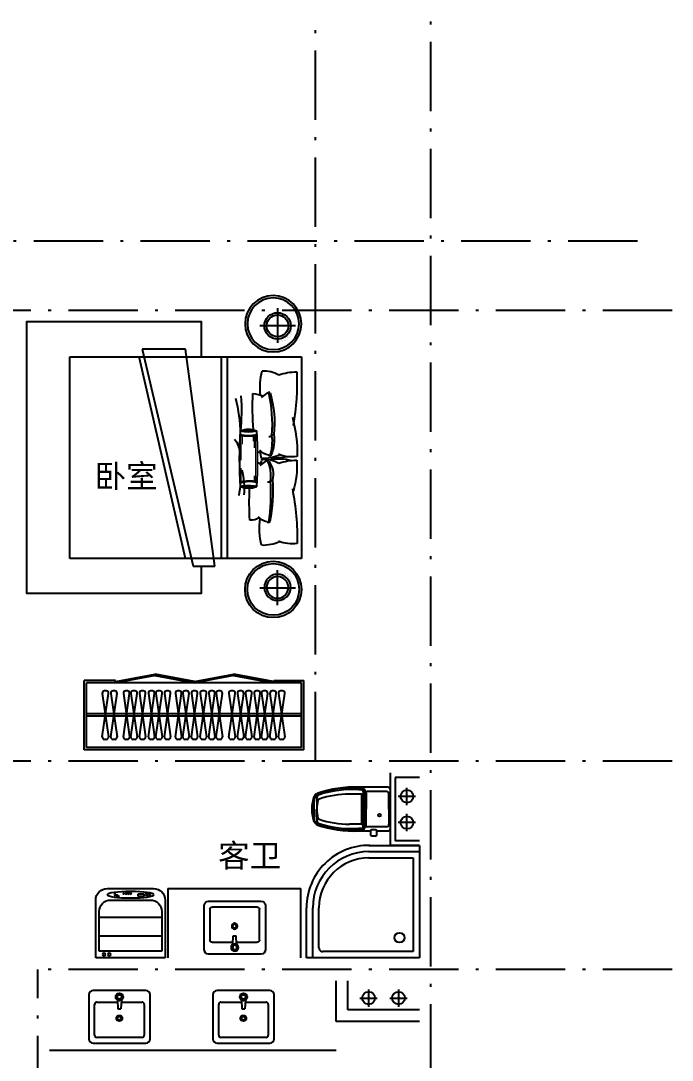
# Model space of a CAD drawing. Extents: x 3694 to 117786, y 20013 to 108631.
# Drawn here: x 43431 to 49068, y 35595 to 44588 of the extents above; entities that cross this region are included whole.
import ezdxf

# ---------------------------------------------------------------- set-up
doc = ezdxf.new("R2010")
doc.units = 0
doc.header["$LTSCALE"] = 1000
doc.header["$MEASUREMENT"] = 0
doc.linetypes.add('ACAD_ISO04W100', pattern=[30, 24, -3, 0, -3])
doc.linetypes.add('ACAD_ISO10W100', pattern=[18.5, 12, -3, 0.5, -3])
for name, color, linetype in [('DOTE', 1, 'ACAD_ISO04W100'), ('PUB_TEXT', 7, 'Continuous'), ('家具', 253, 'Continuous')]:
    doc.layers.add(name, color=color, linetype=linetype)
doc.styles.get("Standard").update_dxf_attribs({"font": 'gbenor.shx', "bigfont": 'gbcbig.shx'})

# ---------------------------------------------------------------- blocks, each defined once
blk = doc.blocks.new('dfdsf')
at = {"layer": '家具'}
for p, q in [((-5626.5, -27307.3), (-6080.7, -27307.3)), ((-6118.8, -27345.4), (-6118.8, -27726.4)), ((-5588.4, -27726.4), (-5588.4, -27345.4)), ((-6080.7, -27764.5), (-5626.5, -27764.5))]:
    blk.add_line(p, q, dxfattribs=at)
at = {"layer": '家具', "color": 8}
for p, q in [((-5853.6, -27345.2), (-5853.6, -27331.7)), ((-6049, -27408.9), (-5869.2, -27408.9)), ((-5872.4, -27364), (-5885.9, -27364)), ((-5866.9, -27350.6), (-5876.4, -27341.1)), ((-5866.7, -27377.4), (-5876.1, -27387.1)), ((-5870.1, -27391.7), (-5866.3, -27465.6)), ((-5853.6, -27382.8), (-5853.6, -27396.2)), ((-5837.1, -27391.7), (-5840.9, -27465.6)), ((-5831.1, -27340.8), (-5840.5, -27350.5)), ((-5830.8, -27386.8), (-5840.3, -27377.3)), ((-5838, -27408.9), (-5658.2, -27408.9)), ((-5834.8, -27364), (-5821.3, -27364)), ((-6068, -27694.7), (-6068, -27428)), ((-5866.3, -27465.6), (-5840.9, -27465.6)), ((-5639.2, -27428), (-5639.2, -27694.7)), ((-5658.2, -27713.7), (-6049, -27713.7))]:
    blk.add_line(p, q, dxfattribs=at)
for centre, radius in [((-5853.6, -27364), 32.3), ((-5853.6, -27364), 18.8), ((-5854.6, -27548.6), 25.4), ((-5854.6, -27548.6), 16)]:
    blk.add_circle(centre, radius, dxfattribs=at)
at = {"layer": '家具'}
for centre, start, end in [((-6080.7, -27345.4), 90, 180), ((-5626.5, -27345.4), 0, 90), ((-6080.7, -27726.4), 180, 270), ((-5626.5, -27726.4), 270, 0)]:
    blk.add_arc(centre, 38.1, start, end, dxfattribs=at)
at = {"layer": '家具', "color": 8}
for centre, start, end in [((-6049, -27428), 90, 180), ((-5658.2, -27428), 0, 90), ((-6049, -27694.7), 180, 270), ((-5658.2, -27694.7), 270, 0)]:
    blk.add_arc(centre, 19.1, start, end, dxfattribs=at)
blk = doc.blocks.new('A$C06323CE0')
at = {"layer": '家具', "linetype": 'ByBlock'}
for p, q in [((-477.3, 112.3), (495, 112.3)), ((-477.3, -324.8), (-477.3, 112.3)), ((495, 112.3), (495, -864.1)), ((495, -864.1), (61.9, -864.1))]:
    blk.add_line(p, q, dxfattribs=at)
at = {"layer": '家具', "color": 8, "linetype": 'ByBlock'}
for p, q in [((-423.4, -324.8), (-423.4, 112.3)), ((-369.5, 58.2), (441.2, 58.8)), ((-369.5, -324.8), (-369.5, 58.2)), ((441.2, 58.2), (441.2, -723.8)), ((408.8, -756.2), (61.9, -756.2)), ((495, -810.1), (61.9, -810.1))]:
    blk.add_line(p, q, dxfattribs=at)
blk.add_circle((320.8, -59.4), 43.1, dxfattribs=at)
at = {"layer": '家具', "linetype": 'ByBlock'}
blk.add_arc((62, -324.5), 539.6, 179.19356, 269.98585, dxfattribs=at)
at = {"layer": '家具', "color": 8, "linetype": 'ByBlock'}
for centre, radius, start, end in [((61.9, -324.8), 485.3, 180, 270), ((61.9, -324.8), 431.4, 180, 270), ((408.8, -723.9), 32.4, 270, 0.04014)]:
    blk.add_arc(centre, radius, start, end, dxfattribs=at)
blk = doc.blocks.new('A$C37A63D83')
at = {"layer": '家具', "color": 8}
for p, q in [((152.1, 636.3), (127.6, 636.3)), ((136.4, 659.7), (322.6, 659.7)), ((229.5, 659.7), (136.4, 659.7)), ((162, 636.3), (152.1, 636.3)), ((162, 636.3), (229.5, 636.3)), ((297, 636.3), (229.5, 636.3)), ((297, 636.3), (306.9, 636.3)), ((306.9, 636.3), (331.4, 636.3)), ((49.5, 230.4), (49.5, 316.4)), ((54, 279), (54, 280.3)), ((63, 274.5), (58.5, 274.5)), ((63, 252.9), (63, 274.5)), ((99, 250.2), (99, 355.5)), ((360, 250.2), (360, 355.5)), ((396, 252.9), (396, 274.5)), ((396, 274.5), (400.5, 274.5)), ((409.5, 230.4), (409.5, 316.4)), ((49.5, 230.4), (229.5, 230.4)), ((49.5, 230.4), (90.9, 211.5)), ((76.5, 36), (76.5, 198)), ((81, 234.9), (229.5, 234.9)), ((90.9, 211.5), (229.5, 211.5)), ((99, 220.5), (229.5, 220.5)), ((229.5, 246.6), (102.6, 246.6)), ((110.7, 246.6), (229.5, 246.6)), ((229.5, 246.6), (356.4, 246.6)), ((348.3, 246.6), (229.5, 246.6)), ((378, 234.9), (229.5, 234.9)), ((409.5, 230.4), (229.5, 230.4)), ((360, 220.5), (229.5, 220.5)), ((368.1, 211.5), (229.5, 211.5)), ((409.5, 230.4), (368.1, 211.5)), ((382.5, 36), (382.5, 198)), ((42.3, 171.9), (40.5, 171.9)), ((42.3, 117.9), (40.5, 117.9)), ((49.5, 125.1), (49.5, 164.7)), ((229.5, 13.5), (99, 13.5)), ((229.5, 13.5), (360, 13.5))]:
    blk.add_line(p, q, dxfattribs=at)
at = {"layer": '家具'}
blk.add_line((405, 279), (405, 280.3), dxfattribs=at)
at = {"layer": '家具', "elevation": 0}
blk.add_lwpolyline([(40.5, 117.9), (40.5, 50), (40.5, 22.5, 0.414214), (63, 0), (396, 0, 0.414247), (418.5, 22.5), (418.5, 50), (418.5, 274.5, 0.096754), (365, 634.9, 0.122728), (342, 659.7, 0.112706), (229.5, 679.5, 0.112706), (117, 659.7, 0.110329), (94.6, 636.3, 0.096897), (40.5, 274.5), (40.5, 171.9), (7.2, 171.9, 0.414214), (0, 164.7), (0, 125.1, 0.414214), (7.2, 117.9), (40.5, 117.9)], format="xyb", dxfattribs=at)
at = {"layer": '家具', "color": 8}
blk.add_circle((176.4, 94.5), 11.4, dxfattribs=at)
for centre, radius, start, end in [((823.8, 352.9), 776.2, 158.65987, 172.47632), ((113.3, 630.4), 13.5, 134.95433, 158.65987), ((347, 396.4), 344.2, 131.92233, 134.95433), ((129.6, 611.1), 25.3, 94.61237, 166.25294), ((138, 625.7), 34, 87.42069, 128.06865), ((214.4, 386.4), 250, 86.59247, 104.15157), ((244.6, 386.4), 250, 75.84843, 93.40753), ((321, 625.7), 34, 51.93135, 92.57931), ((329.4, 611.1), 25.3, 13.74706, 85.38763), ((112, 396.4), 344.2, 45.04567, 48.07767), ((-364.8, 352.9), 776.2, 7.52368, 21.34013), ((941.9, 340.4), 881.4, 161.70587, 184.28974), ((933.3, 352.9), 834.3, 161.50274, 179.81806), ((159.2, 611.8), 18, 109.18125, 161.50274), ((299.8, 611.8), 18, 18.49726, 70.81875), ((-474.3, 352.9), 834.3, 0.18194, 18.49726), ((-482.9, 340.4), 881.4, 355.71026, 18.29413), ((545.5, 366.9), 499.1, 169.88512, 189.98228), ((-86.5, 366.9), 499.1, 350.01772, 10.11488), ((58.5, 279), 4.5, 180, 270), ((400.5, 279), 4.5, 270, 0), ((81, 252.9), 18, 180, 270), ((99, 198), 22.5, 90, 180), ((102.6, 250.2), 3.6, 180, 270), ((356.4, 250.2), 3.6, 270, 0), ((360, 198), 22.5, 0, 90), ((378, 252.9), 18, 270, 0), ((42.3, 164.7), 7.2, 0, 90), ((42.3, 125.1), 7.2, 270, 0), ((99, 36), 22.5, 180, 270), ((360, 36), 22.5, 270, 0)]:
    blk.add_arc(centre, radius, start, end, dxfattribs=at)
at = {"layer": '家具'}
for centre, start, end in [((106.7, 630.4), 147.26486, 160.46289), ((345.7, 630.4), 21.34013, 45.04567)]:
    blk.add_arc(centre, 13.5, start, end, dxfattribs=at)
blk = doc.blocks.new('xyj')
at = {"color": 4}
for p, q in [((124917.6, 170695.2), (124917.6, 170195.2)), ((125517.6, 170695.2), (124917.6, 170695.2)), ((125517.6, 170195.2), (125517.6, 170695.2)), ((125489.6, 170637.2), (124947.8, 170637.2)), ((124947.8, 170637.2), (124947.8, 170295.2)), ((125489.6, 170295.2), (125489.6, 170637.2)), ((124947.8, 170505), (125489.6, 170505)), ((124947.8, 170343.2), (125489.6, 170343.2)), ((125047.8, 170195.2), (125389.6, 170195.2)), ((125280.5, 170160.5), (125336.5, 170160.5)), ((125280.5, 170143.2), (125280.5, 170160.5)), ((125336.5, 170143.2), (125280.5, 170143.2)), ((125336.5, 170160.5), (125336.5, 170143.2)), ((125017.6, 170095.2), (125417.6, 170095.2))]:
    blk.add_line(p, q, dxfattribs=at)
for centre, radius in [((124987.9, 170666.8), 13), ((125034.1, 170666.8), 13), ((125084.4, 170149.2), 6.67), ((125101.7, 170157.2), 4.67), ((125116.4, 170163.2), 3.33), ((125157.7, 170137.2), 6), ((125179.1, 170137.2), 6), ((125200.4, 170137.2), 6), ((125220.5, 170137.2), 6), ((125358.5, 170145.2), 10), ((125383.2, 170146.5), 7.33)]:
    blk.add_circle(centre, radius, dxfattribs=at)
for centre, start, end in [((125047.8, 170295.2), 180, 270), ((125389.6, 170295.2), 270, 0), ((125017.6, 170195.2), 180, 270), ((125417.6, 170195.2), 270, 0)]:
    blk.add_arc(centre, 100, start, end, dxfattribs=at)
blk.add_ellipse((125219.5, 170149.6), major_axis=(202, 0), ratio=0.137115, dxfattribs=at)
blk = doc.blocks.new('retgqertgqwer')
at = {"layer": '家具'}
h = blk.add_hatch(dxfattribs=at)
h.set_pattern_fill('DOTS', color=256, scale=157.35808, style=0)
h.set_pattern_definition([(270, (123323.228, -17399.964), (-10.3511467, -5.1755733), [0, -10.3511467])])
edge = h.paths.add_edge_path()
edge.add_ellipse((145413.2, -12955.5), major_axis=(-212.5, 212.5), ratio=1, start_angle=-37.68788, end_angle=-32.38132)
edge.add_ellipse((151086.5, -12464.4), major_axis=(-13, 5742.3), ratio=1, start_angle=87.84714, end_angle=91.84538, ccw=False)
edge.add_ellipse((145419.5, -11935.1), major_axis=(-236.4, 236.4), ratio=1, start_angle=122.60953, end_angle=129.55994)
edge.add_ellipse((146258.6, -12491.6), major_axis=(635.7, 635.7), ratio=1, start_angle=120.59636, end_angle=145.63404)
edge = h.paths.add_edge_path()
edge.add_ellipse((145419.5, -11935.1), major_axis=(-236.4, 236.4), ratio=1, start_angle=142.5123, end_angle=147.33331)
edge.add_ellipse((141440.6, -12464.4), major_axis=(2867.5, 2867.5), ratio=1, start_angle=312.16049, end_angle=317.86439, ccw=False)
edge.add_ellipse((145413.2, -12955.5), major_axis=(-212.5, 212.5), ratio=1, start_angle=-60.00427, end_angle=-56.91402)
edge.add_ellipse((143962.4, -12510), major_axis=(1075.1, 1075.1), ratio=1, start_angle=309.27933, end_angle=324.21166)
for p, q in [((144961.6, -11582.3), (144961.6, -13325.9)), ((146966.6, -11582.3), (144961.6, -11582.3)), ((145603.2, -11582.3), (145603.2, -13325.9)), ((145710.1, -13392.7), (145964.1, -11515.4)), ((146338.4, -11515.4), (145897.3, -13392.7)), ((145964.1, -11515.4), (146338.4, -11515.4)), ((146966.6, -13325.9), (146966.6, -11582.3)), ((144961.6, -13325.9), (146966.6, -13325.9)), ((145897.3, -13392.7), (145710.1, -13392.7))]:
    blk.add_line(p, q, dxfattribs=at)
for points in [[(145656.7, -11582.3), (145656.7, -13325.9)], [(145964.1, -13325.9), (146365.1, -11582.3)]]:
    blk.add_lwpolyline(points, dxfattribs=at)
for centre, radius, start, end in [((147080, -11806), 2079.7, 177.39113, 190.25615), ((144986.1, -12269.4), 558.3, 72.10877, 88.31754), ((145284.6, -11948.3), 245.6, 85.94184, 121.14188), ((144760.4, -11840.9), 558.8, 352.57162, 14.2519), ((146149.5, -12157.2), 954.8, 164.15229, 185.86582), ((146526.4, -12167), 1310.5, 167.81013, 184.17822), ((145143.8, -12103.2), 234.3, 46.13507, 60.25641), ((145400.8, -12182.8), 283.1, 94.00552, 112.64521), ((143384.2, -12021.2), 2000.4, 354.49879, 3.46346), ((147303.6, -12049), 1823.2, 175.97704, 185.47153), ((146848.8, -12278.3), 1359.1, 165.61075, 178.67253), ((146259.8, -12431.2), 1262.7, 165.03931, 180.63792), ((151086.5, -12464.4), 5742.3, 177.58865, 182.41135), ((145419, -11808.1), 424.7, 260.44829, 279.5465), ((145419, -12368.9), 161.8, 64.45784, 115.53694), ((145419, -11808.1), 420.5, 260.44829, 279.5465), ((141440.6, -12464.4), 4055.3, 356.5849, 3.4151), ((145518.1, -12301.6), 321.8, 171.63975, 203.43169), ((145220.9, -12229.5), 33, 236.74389, 267.21711), ((145628.8, -12315.7), 412.9, 172.59921, 197.44756), ((145240.4, -12251.1), 24, 208.43014, 275.56442), ((145696.4, -12423.2), 201.8, 140.46508, 174.42411), ((145231.1, -12319.5), 113.8, 277.55198, 322.39223), ((144679.7, -12312.8), 644, 346.68018, 352.08054), ((145395.8, -12241), 178.6, 241.90889, 253.26236), ((145199, -11908.2), 550.4, 248.47986, 248.49818), ((145043.5, -12147.5), 301.3, 261.16393, 292.71114), ((145707, -12530.3), 706.7, 175.54318, 197.63492), ((144986.1, -13033.4), 558.3, 72.10877, 88.31754), ((145154.2, -12863.3), 399.1, 78.55477, 105.4297), ((145199, -11908.2), 550.4, 257.80272, 273.99958), ((145290.8, -12120.5), 341.1, 245.22226, 272.63102), ((145284.6, -12712.4), 245.6, 85.94184, 121.14188), ((145415.1, -12603), 208.6, 145.73952, 192.44734), ((145531.7, -12610.1), 304.1, 154.55031, 188.62775), ((145155.6, -12692.3), 234.3, 46.13507, 60.25641), ((144760.4, -12604.9), 558.8, 10.00897, 14.2519), ((145412.5, -12771.9), 283.1, 103.9578, 112.64521), ((146088.9, -12720.1), 631.6, 165.35622, 185.17769), ((146533.3, -12601.6), 1045.6, 177.49887, 190.02007), ((146524.9, -12743.3), 1317, 175.85124, 191.52832), ((145232.6, -12622.7), 33, 236.74389, 267.21711), ((146917.6, -12763.7), 1690, 176.33745, 188.60178), ((145252.1, -12644.3), 24, 208.43014, 275.56442), ((147424.4, -13177.1), 2427.3, 169.22383, 180.47025), ((145419.2, -13176), 479.3, 81.57701, 98.46223), ((145419.2, -13176), 475.2, 81.57701, 98.46223), ((145419, -12550.4), 170.6, 245.8747, 294.16453), ((142559.4, -12833.5), 2853, 356.72347, 2.26521), ((145242.8, -12896.5), 113.8, 277.55198, 322.39223), ((144679.7, -13064.6), 644, 346.68018, 7.40464), ((145407.6, -12818), 178.6, 241.90889, 270.06835), ((145043.5, -12899.3), 301.3, 261.16393, 292.71114), ((145290.8, -12872.3), 341.1, 245.22226, 272.63102)]:
    blk.add_arc(centre, radius, start, end, dxfattribs=at)
at = {"layer": '家具', "color": 8}
for centre, radius, start, end in [((145419.5, -11935.1), 334.4, 257.47835, 282.45277), ((145419.5, -11935.1), 330.2, 257.47835, 282.45277), ((145413.2, -12955.5), 300.5, 74.82353, 102.76887), ((145413.2, -12955.5), 296.3, 74.82353, 102.76887)]:
    blk.add_arc(centre, radius, start, end, dxfattribs=at)
at = {"layer": '家具'}
for points, knots in [([(145231, -11896.5), (145234.6, -11892.6), (145240.6, -11886.2), (145251.7, -11893.3), (145257, -11897.4), (145260.1, -11899.7)], [0, 0, 0, 0, 12.892248, 21.593346, 32.835114, 32.835114, 32.835114, 32.835114]), ([(145222.8, -12429.5), (145224.4, -12433.6), (145227.6, -12441.3), (145239.7, -12438.6), (145244.1, -12434.3), (145246.1, -12432.4)], [0, 0, 0, 0, 10.960058, 20.752304, 28.699542, 28.699542, 28.699542, 28.699542]), ([(145242.7, -12485.6), (145246.3, -12481.8), (145252.4, -12475.3), (145263.4, -12482.5), (145268.8, -12486.6), (145271.8, -12488.9)], [0, 0, 0, 0, 12.892248, 21.593346, 32.835114, 32.835114, 32.835114, 32.835114]), ([(145234.5, -13006.5), (145236.2, -13010.6), (145239.3, -13018.3), (145251.4, -13015.5), (145255.8, -13011.3), (145257.8, -13009.3)], [0, 0, 0, 0, 10.960058, 20.752304, 28.699542, 28.699542, 28.699542, 28.699542])]:
    blk.add_open_spline(points, degree=3, knots=knots, dxfattribs=at)
blk = doc.blocks.new('A$C37E25A2D')
at = {"layer": '家具'}
for p, q in [((0, 150.9), (0, -150.9)), ((154.4, 0), (-154.4, 0)), ((-120.6, 0.8), (-120.6, 0.8)), ((-107.9, 19.9), (-107.9, 19.9)), ((-107.9, 7.2), (-107.9, 7.2)), ((-95.2, 38.9), (-95.2, 38.9)), ((-95.2, 26.2), (-95.2, 26.2)), ((-95.2, 13.5), (-95.2, 13.5)), ((-95.2, 0.8), (-95.2, 0.8)), ((-82.5, 45.3), (-82.5, 45.3)), ((-120.6, -11.9), (-120.6, -11.9)), ((-120.6, -24.6), (-120.6, -24.6)), ((-120.6, -37.3), (-120.6, -37.3)), ((-120.6, -50), (-120.6, -50)), ((-120.6, -62.7), (-120.6, -62.7)), ((-120.6, -75.4), (-120.6, -75.4)), ((-107.9, -5.5), (-107.9, -5.5)), ((-107.9, -18.2), (-107.9, -18.2)), ((-107.9, -30.9), (-107.9, -30.9)), ((-107.9, -43.6), (-107.9, -43.6)), ((-107.9, -56.3), (-107.9, -56.3)), ((-107.9, -69), (-107.9, -69)), ((-107.9, -81.7), (-107.9, -81.7)), ((-95.2, -11.9), (-95.2, -11.9)), ((-95.2, -24.6), (-95.2, -24.6)), ((-95.2, -37.3), (-95.2, -37.3)), ((-95.2, -50), (-95.2, -50)), ((-95.2, -62.7), (-95.2, -62.7)), ((-95.2, -75.4), (-95.2, -75.4)), ((-95.2, -88.1), (-95.2, -88.1)), ((-82.5, -56.3), (-82.5, -56.3)), ((-82.5, -69), (-82.5, -69)), ((-82.5, -81.7), (-82.5, -81.7)), ((-69.8, -75.4), (-69.8, -75.4)), ((-69.8, -88.1), (-69.8, -88.1)), ((-57.1, -81.7), (-57.1, -81.7)), ((-44.4, -88.1), (-44.4, -88.1)), ((57.2, -88.1), (57.2, -88.1)), ((69.9, -69), (69.9, -69)), ((69.9, -81.7), (69.9, -81.7)), ((82.6, -50), (82.6, -50)), ((-107.9, -94.4), (-107.9, -94.4)), ((-95.2, -100.8), (-95.2, -100.8)), ((-82.5, -94.4), (-82.5, -94.4)), ((-82.5, -107.1), (-82.5, -107.1)), ((-82.5, -119.8), (-82.5, -119.8)), ((-69.8, -100.8), (-69.8, -100.8)), ((-69.8, -113.5), (-69.8, -113.5)), ((-69.8, -126.2), (-69.8, -126.2)), ((-57.1, -94.4), (-57.1, -94.4)), ((-57.1, -107.1), (-57.1, -107.1)), ((-57.1, -119.8), (-57.1, -119.8)), ((-57.1, -132.5), (-57.1, -132.5)), ((-44.4, -100.8), (-44.4, -100.8)), ((-44.4, -113.5), (-44.4, -113.5)), ((-44.4, -126.2), (-44.4, -126.2)), ((-44.4, -138.9), (-44.4, -138.9)), ((-31.7, -94.4), (-31.7, -94.4)), ((-31.7, -107.1), (-31.7, -107.1)), ((-31.7, -119.8), (-31.7, -119.8)), ((-31.7, -132.5), (-31.7, -132.5)), ((-19, -100.8), (-19, -100.8)), ((-19, -113.5), (-19, -113.5)), ((-19, -126.2), (-19, -126.2)), ((-19, -138.9), (-19, -138.9)), ((-6.3, -107.1), (-6.3, -107.1)), ((-6.3, -119.8), (-6.3, -119.8)), ((-6.3, -132.5), (-6.3, -132.5)), ((6.4, -100.8), (6.4, -100.8)), ((6.4, -113.5), (6.4, -113.5)), ((6.4, -126.2), (6.4, -126.2)), ((6.4, -138.9), (6.4, -138.9)), ((19.1, -107.1), (19.1, -107.1)), ((19.1, -119.8), (19.1, -119.8)), ((19.1, -132.5), (19.1, -132.5)), ((31.8, -100.8), (31.8, -100.8)), ((31.8, -113.5), (31.8, -113.5)), ((31.8, -126.2), (31.8, -126.2)), ((44.5, -94.4), (44.5, -94.4)), ((44.5, -107.1), (44.5, -107.1)), ((44.5, -119.8), (44.5, -119.8)), ((57.2, -100.8), (57.2, -100.8))]:
    blk.add_line(p, q, dxfattribs=at)
at = {"layer": '家具', "extrusion": (0, 0, -1)}
for centre, major_axis, start_param, end_param in [((37.3, 14.9), (-243.8, 0.2), 4.711454, 10.994639), ((0.3, -3), (114, 0.6), 1.575887, 7.859072)]:
    blk.add_ellipse(centre, major_axis=major_axis, ratio=1, start_param=start_param, end_param=end_param, dxfattribs=at)
at = {"layer": '家具', "color": 8, "extrusion": (0, 0, -1)}
for centre, major_axis, start_param, end_param in [((37.3, 14.9), (-223.5, 0.1), 4.712042, 10.995227), ((0.3, -3), (94, 0.5), 1.575898, 7.859083)]:
    blk.add_ellipse(centre, major_axis=major_axis, ratio=1, start_param=start_param, end_param=end_param, dxfattribs=at)
blk = doc.blocks.new('dfsfs')
at = {"layer": '家具'}
for p, q in [((-1900, 600), (0, 600)), ((-1900, 600), (-1900, 0)), ((-1880, 580), (-20, 580)), ((-1880, 580), (-1880, 20)), ((-20, 580), (-20, 20)), ((0, 600), (0, 20)), ((-1681.7, 112.6), (-1735.7, 487.4)), ((-1681.7, 487.4), (-1735.7, 112.6)), ((-1715.9, 510), (-1701.6, 510)), ((-1607.4, 112.6), (-1661.3, 487.4)), ((-1607.4, 487.4), (-1661.3, 112.6)), ((-1641.5, 510), (-1627.2, 510)), ((-1533.8, 112.6), (-1587.7, 487.4)), ((-1533.8, 487.4), (-1587.7, 112.6)), ((-1567.9, 510), (-1553.6, 510)), ((-1469.4, 112.6), (-1523.3, 487.4)), ((-1469.4, 487.4), (-1523.3, 112.6)), ((-1503.5, 510), (-1489.2, 510)), ((-1395.8, 112.6), (-1449.8, 487.4)), ((-1395.8, 487.4), (-1449.8, 112.6)), ((-1429.9, 510), (-1415.6, 510)), ((-1326, 112.6), (-1379.9, 487.4)), ((-1326, 487.4), (-1379.9, 112.6)), ((-1360.1, 510), (-1345.8, 510)), ((-1251.6, 112.6), (-1305.6, 487.4)), ((-1251.6, 487.4), (-1305.6, 112.6)), ((-1285.8, 510), (-1271.4, 510)), ((-1141.6, 112.6), (-1195.5, 487.4)), ((-1141.6, 487.4), (-1195.5, 112.6)), ((-1175.7, 510), (-1161.4, 510)), ((-1077.2, 112.6), (-1131.1, 487.4)), ((-1077.2, 487.4), (-1131.1, 112.6)), ((-1111.3, 510), (-1097, 510)), ((-1003.6, 112.6), (-1057.6, 487.4)), ((-1003.6, 487.4), (-1057.6, 112.6)), ((-1037.7, 510), (-1023.4, 510)), ((-927, 112.6), (-980.9, 487.4)), ((-927, 487.4), (-980.9, 112.6)), ((-961.1, 510), (-946.8, 510)), ((-853.4, 112.6), (-907.3, 487.4)), ((-853.4, 487.4), (-907.3, 112.6)), ((-887.5, 510), (-873.2, 510)), ((-789, 112.6), (-843, 487.4)), ((-789, 487.4), (-843, 112.6)), ((-823.1, 510), (-808.8, 510)), ((-693.7, 112.6), (-747.7, 487.4)), ((-693.7, 487.4), (-747.7, 112.6)), ((-727.9, 510), (-713.6, 510)), ((-620.1, 112.6), (-674.1, 487.4)), ((-620.1, 487.4), (-674.1, 112.6)), ((-654.3, 510), (-640, 510)), ((-555.8, 112.6), (-609.7, 487.4)), ((-555.8, 487.4), (-609.7, 112.6)), ((-589.9, 510), (-575.6, 510)), ((-477.4, 112.6), (-531.4, 487.4)), ((-477.4, 487.4), (-531.4, 112.6)), ((-511.6, 510), (-497.3, 510)), ((-403.8, 112.6), (-457.8, 487.4)), ((-403.8, 487.4), (-457.8, 112.6)), ((-438, 510), (-423.7, 510)), ((-339.5, 112.6), (-393.4, 487.4)), ((-339.5, 487.4), (-393.4, 112.6)), ((-373.6, 510), (-359.3, 510)), ((-230.1, 112.6), (-284, 487.4)), ((-230.1, 487.4), (-284, 112.6)), ((-264.2, 510), (-249.9, 510)), ((-156.5, 112.6), (-210.4, 487.4)), ((-156.5, 487.4), (-210.4, 112.6)), ((-190.6, 510), (-176.3, 510)), ((-1880, 310), (-20, 310)), ((-1880, 290), (-20, 290)), ((-1715.9, 90), (-1701.6, 90)), ((-1641.5, 90), (-1627.2, 90)), ((-1567.9, 90), (-1553.6, 90)), ((-1503.5, 90), (-1489.2, 90)), ((-1429.9, 90), (-1415.6, 90)), ((-1360.1, 90), (-1345.8, 90)), ((-1285.8, 90), (-1271.4, 90)), ((-1175.7, 90), (-1161.4, 90)), ((-1111.3, 90), (-1097, 90)), ((-1037.7, 90), (-1023.4, 90)), ((-961.1, 90), (-946.8, 90)), ((-887.5, 90), (-873.2, 90)), ((-823.1, 90), (-808.8, 90)), ((-727.9, 90), (-713.6, 90)), ((-654.3, 90), (-640, 90)), ((-589.9, 90), (-575.6, 90)), ((-511.6, 90), (-497.3, 90)), ((-438, 90), (-423.7, 90)), ((-373.6, 90), (-359.3, 90)), ((-264.2, 90), (-249.9, 90)), ((-190.6, 90), (-176.3, 90)), ((-1880, 20), (-20, 20)), ((-1640.2, 0), (-1640.2, 20)), ((-270.2, 20), (-270.2, 0)), ((-270.2, 0), (0, 0)), ((0, 20.1), (0, 0)), ((-1640.2, 0), (-1900, 0))]:
    blk.add_line(p, q, dxfattribs=at)
for points in [[(-1634.2, 10), (-1294.2, -53.1), (-1292.3, -43.3), (-1632.3, 19.8)], [(-954.2, 10), (-1294.2, -53.1), (-1296, -43.3), (-956, 19.8)], [(-954.2, 10.2), (-614.2, -52.9), (-612.3, -43.1), (-952.3, 20)], [(-274.2, 10.2), (-614.2, -52.9), (-616, -43.1), (-276, 20)]]:
    blk.add_lwpolyline(points, close=True, dxfattribs=at)
for centre, start, end in [((-1715.9, 490), 90, 187.59464), ((-1701.6, 490), 352.40536, 90), ((-1641.5, 490), 90, 187.59464), ((-1627.2, 490), 352.40536, 90), ((-1567.9, 490), 90, 187.59464), ((-1553.6, 490), 352.40536, 90), ((-1503.5, 490), 90, 187.59464), ((-1489.2, 490), 352.40536, 90), ((-1429.9, 490), 90, 187.59464), ((-1415.6, 490), 352.40536, 90), ((-1360.1, 490), 90, 187.59464), ((-1345.8, 490), 352.40536, 90), ((-1285.8, 490), 90, 187.59464), ((-1271.4, 490), 352.40536, 90), ((-1175.7, 490), 90, 187.59464), ((-1161.4, 490), 352.40536, 90), ((-1111.3, 490), 90, 187.59464), ((-1097, 490), 352.40536, 90), ((-1037.7, 490), 90, 187.59464), ((-1023.4, 490), 352.40536, 90), ((-961.1, 490), 90, 187.59464), ((-946.8, 490), 352.40536, 90), ((-887.5, 490), 90, 187.59464), ((-873.2, 490), 352.40536, 90), ((-823.1, 490), 90, 187.59464), ((-808.8, 490), 352.40536, 90), ((-727.9, 490), 90, 187.59464), ((-713.6, 490), 352.40536, 90), ((-654.3, 490), 90, 187.59464), ((-640, 490), 352.40536, 90), ((-589.9, 490), 90, 187.59464), ((-575.6, 490), 352.40536, 90), ((-511.6, 490), 90, 187.59464), ((-497.3, 490), 352.40536, 90), ((-438, 490), 90, 187.59464), ((-423.7, 490), 352.40536, 90), ((-373.6, 490), 90, 187.59464), ((-359.3, 490), 352.40536, 90), ((-264.2, 490), 90, 187.59464), ((-249.9, 490), 352.40536, 90), ((-190.6, 490), 90, 187.59464), ((-176.3, 490), 352.40536, 90), ((-1715.9, 110), 172.40536, 270), ((-1701.6, 110), 270, 7.59464), ((-1641.5, 110), 172.40536, 270), ((-1627.2, 110), 270, 7.59464), ((-1567.9, 110), 172.40536, 270), ((-1553.6, 110), 270, 7.59464), ((-1503.5, 110), 172.40536, 270), ((-1489.2, 110), 270, 7.59464), ((-1429.9, 110), 172.40536, 270), ((-1415.6, 110), 270, 7.59464), ((-1360.1, 110), 172.40536, 270), ((-1345.8, 110), 270, 7.59464), ((-1285.8, 110), 172.40536, 270), ((-1271.4, 110), 270, 7.59464), ((-1175.7, 110), 172.40536, 270), ((-1161.4, 110), 270, 7.59464), ((-1111.3, 110), 172.40536, 270), ((-1097, 110), 270, 7.59464), ((-1037.7, 110), 172.40536, 270), ((-1023.4, 110), 270, 7.59464), ((-961.1, 110), 172.40536, 270), ((-946.8, 110), 270, 7.59464), ((-887.5, 110), 172.40536, 270), ((-873.2, 110), 270, 7.59464), ((-823.1, 110), 172.40536, 270), ((-808.8, 110), 270, 7.59464), ((-727.9, 110), 172.40536, 270), ((-713.6, 110), 270, 7.59464), ((-654.3, 110), 172.40536, 270), ((-640, 110), 270, 7.59464), ((-589.9, 110), 172.40536, 270), ((-575.6, 110), 270, 7.59464), ((-511.6, 110), 172.40536, 270), ((-497.3, 110), 270, 7.59464), ((-438, 110), 172.40536, 270), ((-423.7, 110), 270, 7.59464), ((-373.6, 110), 172.40536, 270), ((-359.3, 110), 270, 7.59464), ((-264.2, 110), 172.40536, 270), ((-249.9, 110), 270, 7.59464), ((-190.6, 110), 172.40536, 270), ((-176.3, 110), 270, 7.59464)]:
    blk.add_arc(centre, 20, start, end, dxfattribs=at)

msp = doc.modelspace()

# ---------------------------------------------------------------- linework, layer by layer
at = {"layer": 'DOTE', "linetype": 'ACAD_ISO10W100', "ltscale": 0.05}
for p, q in [((45979.8, 38180.9), (45979.8, 44587.7)), ((46979.8, 26230.3), (46979.8, 44587.7)), ((48767.6, 42680.9), (37179.8, 42680.9)), ((49067.6, 42080.9), (42679.8, 42080.9)), ((49067.6, 38180.9), (42679.8, 38180.9)), ((49067.6, 36380.9), (43579.8, 36380.9)), ((43579.8, 34280.9), (43579.8, 36380.9))]:
    msp.add_line(p, q, dxfattribs=at)
at = {"layer": '家具'}
for p, q in [((46629.8, 37453.3), (46629.8, 38080.9)), ((46771.7, 37802.9), (46771.7, 37952.9)), ((46846.7, 37877.9), (46696.7, 37877.9)), ((46771.7, 37575.6), (46771.7, 37725.6)), ((46846.7, 37650.6), (46696.7, 37650.6)), ((46879.8, 37453.3), (46629.8, 37453.3)), ((44704.7, 37081.7), (45854.6, 37081.7, 0)), ((44704.7, 37081.7), (44704.7, 36480.9)), ((45854.6, 36481.7, 0), (45854.6, 37081.7, 0)), ((46159.8, 35930.9), (46159.8, 36280.9)), ((46259.8, 36030.9), (46259.8, 36280.9)), ((46440.3, 36207.9), (46440.3, 36057.9)), ((46699.2, 36207.9), (46699.2, 36057.9)), ((46365.3, 36132.9), (46515.3, 36132.9)), ((46624.2, 36132.9), (46774.2, 36132.9)), ((46879.8, 36030.9), (46259.8, 36030.9)), ((46879.8, 35930.9), (46159.8, 35930.9)), ((43679.8, 35680.9), (46159.8, 35680.9))]:
    msp.add_line(p, q, dxfattribs=at)
at = {"layer": '家具', "color": 251}
for p, q in [((46879.8, 38040.9), (46669.8, 38040.9)), ((46669.8, 38040.9), (46669.8, 37493.3)), ((46879.8, 37493.3), (46669.8, 37493.3))]:
    msp.add_line(p, q, dxfattribs=at)
at = {"layer": '家具', "color": 8}
msp.add_lwpolyline([(44992.5, 39870.1), (44992.5, 39632.2), (43482.5, 39632.2), (43482.5, 41985.2), (44992.5, 41985.2), (44992.5, 41680.5)], dxfattribs=at)
at = {"layer": '家具'}
for centre in [(46771.7, 37877.9), (46771.7, 37650.6), (46440.3, 36132.9), (46699.2, 36132.9)]:
    msp.add_circle(centre, 55, dxfattribs=at)

# ---------------------------------------------------------------- block references
at = {"xscale": -1}
msp.add_blockref('A$C37E25A2D', (45652.9, 41951.3, 0), dxfattribs=at)
at = {"rotation": 180}
msp.add_blockref('A$C37E25A2D', (45652.9, 39682.9, 0), dxfattribs=at)
at = {"layer": '家具', "xscale": -1}
msp.add_blockref('retgqertgqwer', (190820.8, 53262.8), dxfattribs=at)
at = {"layer": '家具'}
for name, p, rotation in [('dfsfs', (43979.8, 38880.9), 180), ('A$C06323CE0', (46767.5, 36975.9), 270)]:
    msp.add_blockref(name, p, dxfattribs=dict(at, rotation=rotation))
at = {"layer": '家具', "extrusion": (0, 0, -1), "xscale": -1, "zscale": -1, "rotation": 270}
msp.add_blockref('A$C37A63D83', (-46629.8, 37537.6, 0), dxfattribs=at)
at = {"layer": '家具', "xscale": -1, "rotation": 180}
for name, p in [('xyj', (-80837.9, 207176.1)), ('dfdsf', (51136, 9206.4, 0))]:
    msp.add_blockref(name, p, dxfattribs=at)
at = {"layer": '家具'}
for p in [(50138.3, 63506.3), (51211.4, 63506.3)]:
    msp.add_blockref('dfdsf', p, dxfattribs=at)

# ---------------------------------------------------------------- texts
at = {"layer": 'PUB_TEXT', "char_height": 200}
for s, insert, width, attachment_point in [('{\\fSimSun|b0|i0|c134|p2;卧室}', (44615.3, 40748.8, 0), 773.105, 3), ('{\\fSimSun|b0|i0|c134|p2;客卫}', (45138.4, 37465.4), 4105.676, 1)]:
    msp.add_mtext(s, dxfattribs=dict(at, insert=insert, width=width, attachment_point=attachment_point))

doc.saveas('drawing.dxf')
